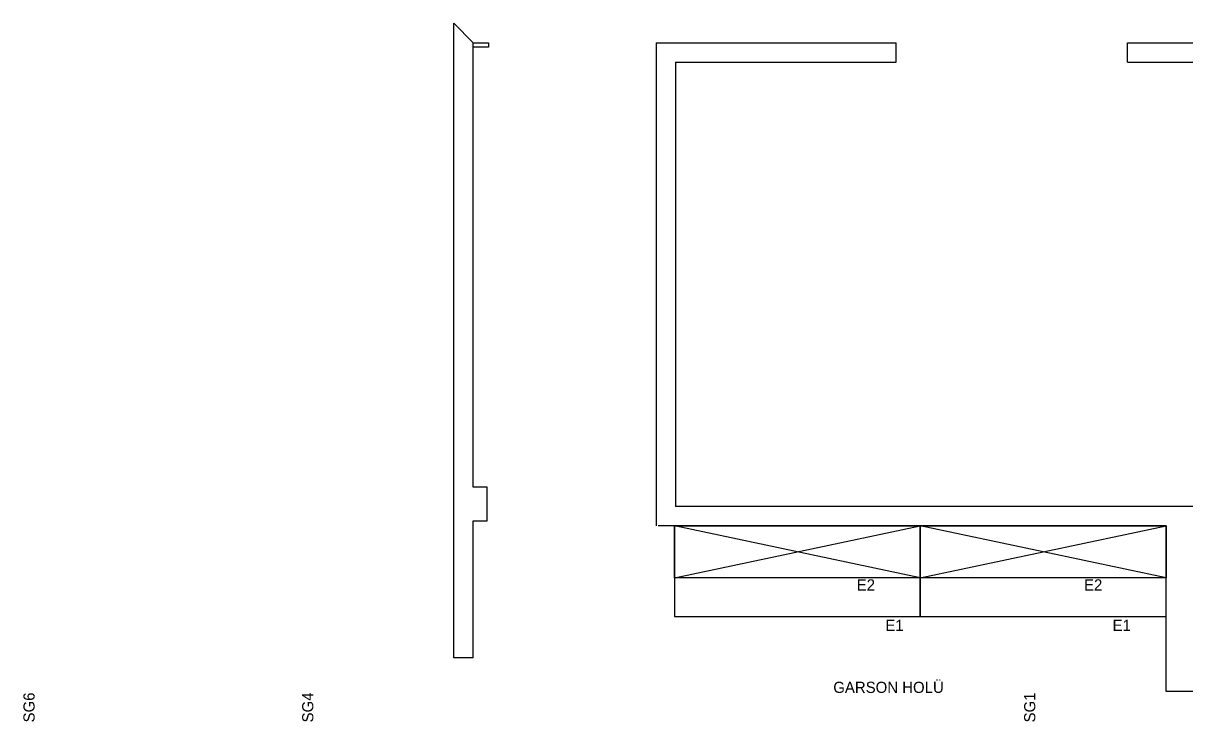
# Model space of a CAD drawing. Header units: millimetres. Extents: x 63882 to 85892, y -58394 to -53173.
# Drawn here: x 73335 to 74234, y -55068 to -54528 of the extents above; entities that cross this region are included whole.
import ezdxf
from ezdxf.enums import TextEntityAlignment as Align

# ---------------------------------------------------------------- set-up
doc = ezdxf.new("R2010")
doc.units = ezdxf.units.MM
doc.header["$LTSCALE"] = 5
doc.layers.add('SU', color=152, linetype='Continuous')
doc.styles.add('TAKSİM', font='GOTHIC.TTF', dxfattribs={"height": 20})

msp = doc.modelspace()

# ---------------------------------------------------------------- linework, layer by layer
for p, q in [((73667.67, -55018.95), (73667.67, -54528.4)), ((73682.5, -54543.45), (73667.67, -54528.4)), ((73682.5, -54546.95), (73682.5, -54543.45)), ((73682.5, -54543.45), (73694.5, -54543.45)), ((73694.5, -54546.95), (73682.5, -54546.95)), ((73694.5, -54543.45), (73694.5, -54546.95)), ((73824, -54543.45), (73824, -54917)), ((73824, -54543.45), (74009.5, -54543.45)), ((74009.5, -54558.45), (74009.5, -54543.45)), ((74188.5, -54543.45), (74431.5, -54543.45)), ((74188.5, -54558.45), (74188.5, -54543.45)), ((73839, -54558.45), (73839, -54902)), ((73839, -54558.45), (74009.5, -54558.45)), ((74188.5, -54558.45), (74709.5, -54558.45)), ((74405.24, -54902), (73839, -54902)), ((74218.24, -54917), (73825.74, -54917)), ((74028.24, -54957), (73838.24, -54917)), ((73838.24, -54957), (74028.24, -54917)), ((74218.24, -54957), (74028.24, -54917)), ((74028.24, -54957), (74218.24, -54917)), ((74218.24, -55045), (74218.24, -54917)), ((73682.5, -55018.95), (73667.63, -55018.95)), ((74245.24, -55045), (74218.24, -55045))]:
    msp.add_line(p, q)
for points in [[(73682.5, -54912.95), (73693.5, -54912.95), (73693.5, -54886.95), (73682.5, -54886.95), (73682.5, -54546.95)], [(73682.5, -55018.95), (73682.5, -54912.95)]]:
    msp.add_lwpolyline(points)
for points in [[(73838.24, -54987), (74028.24, -54987), (74028.24, -54917), (73838.24, -54917)], [(73838.24, -54917), (74028.24, -54917), (74028.24, -54957), (73838.24, -54957)], [(74028.24, -54987), (74218.24, -54987), (74218.24, -54917), (74028.24, -54917)], [(74028.24, -54917), (74218.24, -54917), (74218.24, -54957), (74028.24, -54957)]]:
    msp.add_lwpolyline(points, close=True)

# ---------------------------------------------------------------- texts
at = {"style": 'TAKSİM'}
for s, p in [('E2', (73986.24, -54966.87)), ('E2', (74161.92, -54966.87)), ('E1', (74008.29, -54998.14)), ('E1', (74183.97, -54998.14)), ('GARSON HOLÜ', (74003.72, -55046.05))]:
    msp.add_text(s, height=8.64, dxfattribs=at).set_placement(p, align=Align.CENTER)
at = {"layer": 'SU', "style": 'TAKSİM'}
for s, p in [('SG6', (73343.59, -55068.83)), ('SG4', (73559.06, -55068.83)), ('SG1', (74117.19, -55068.83))]:
    msp.add_text(s, height=8.64, rotation=90, dxfattribs=at).set_placement(p)

doc.saveas('drawing.dxf')
